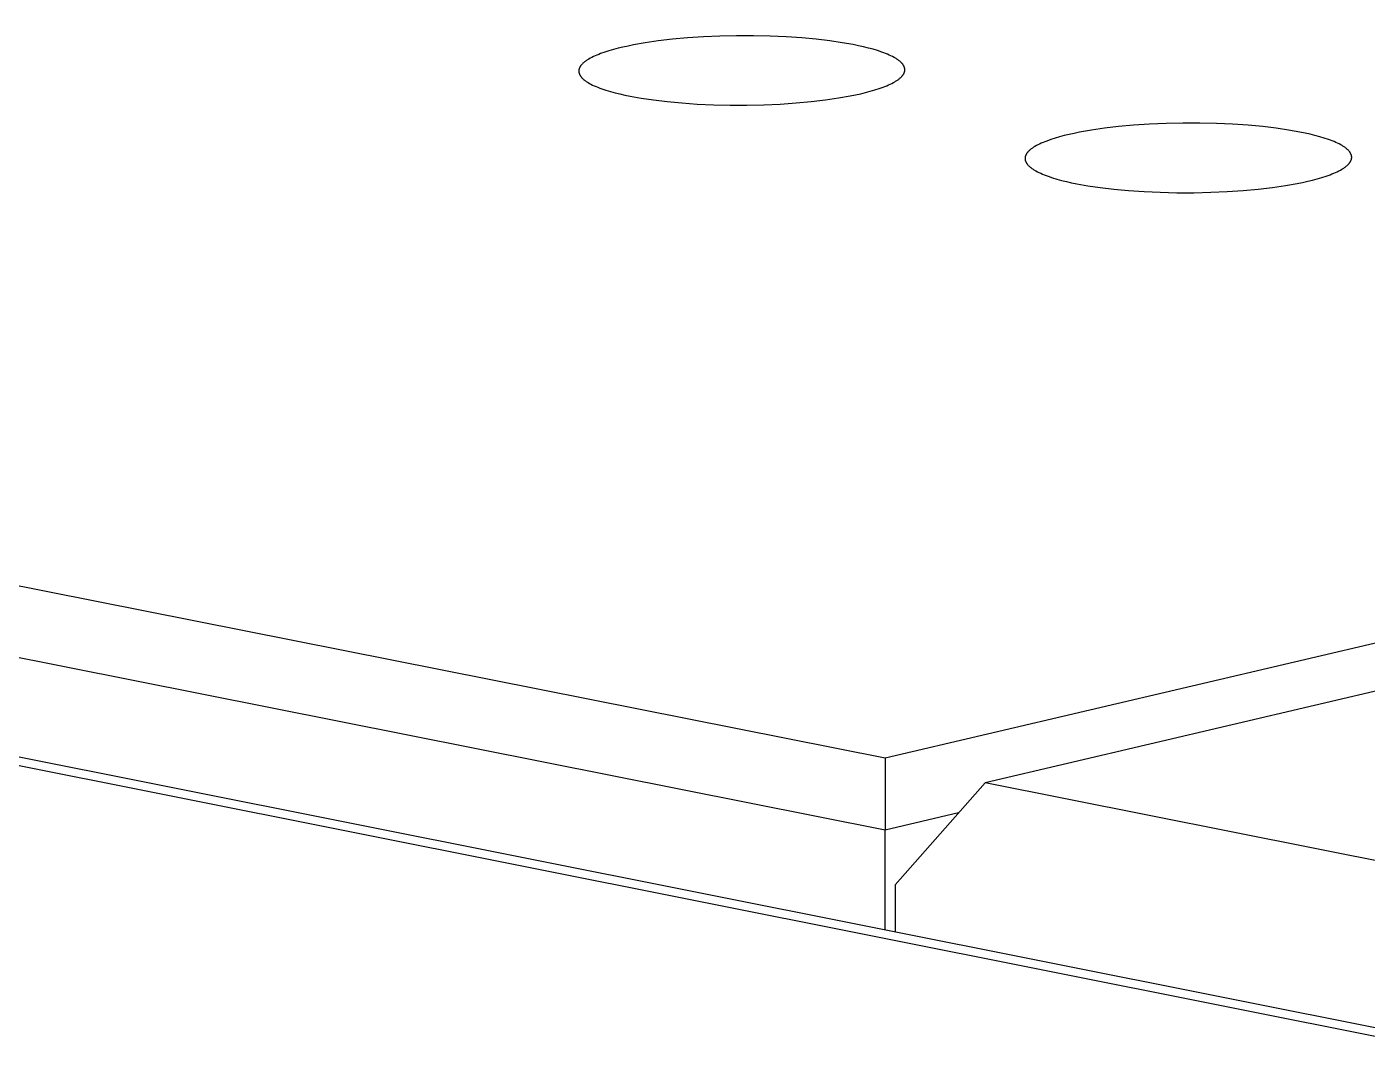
# Model space of a CAD drawing. Header units: millimetres. Extents: x 0 to 4030, y -54 to 2762.
# Drawn here: x 1107.1 to 1129.96, y 935.8 to 953.3 of the extents above; entities that cross this region are included whole.
import ezdxf

# ---------------------------------------------------------------- set-up
doc = ezdxf.new("R2010")
doc.units = ezdxf.units.MM
doc.header["$MEASUREMENT"] = 0
doc.layers.add('Utwórz2D linie widoczne', color=7, linetype='Continuous', true_color=0x000000)

msp = doc.modelspace()

# ---------------------------------------------------------------- linework, layer by layer
at = {"layer": 'Utwórz2D linie widoczne'}
for p, q in [((955.21, 971.007), (1194.672, 923.194)), ((955.963, 970.996), (1195.193, 923.238)), ((1240.434, 968.688), (1121.737, 940.828)), ((1242.08, 968.285), (1123.44, 940.408)), ((1121.737, 940.828), (1027.823, 959.504)), ((1121.737, 939.601), (1027.834, 958.305)), ((1117.869, 953.061), (1117.647, 953.029)), ((1118.11, 953.089), (1117.869, 953.061)), ((1118.367, 953.113), (1118.11, 953.089)), ((1118.638, 953.131), (1118.367, 953.113)), ((1118.919, 953.144), (1118.638, 953.131)), ((1119.205, 953.15), (1118.919, 953.144)), ((1119.492, 953.15), (1119.205, 953.15)), ((1119.776, 953.143), (1119.492, 953.15)), ((1120.051, 953.131), (1119.776, 953.143)), ((1120.315, 953.113), (1120.051, 953.131)), ((1120.563, 953.09), (1120.315, 953.113)), ((1120.794, 953.063), (1120.563, 953.09)), ((1121.004, 953.032), (1120.794, 953.063)), ((1116.854, 952.833), (1116.822, 952.82)), ((1116.886, 952.845), (1116.854, 952.833)), ((1116.955, 952.869), (1116.886, 952.845)), ((1117.028, 952.893), (1116.955, 952.869)), ((1117.105, 952.915), (1117.028, 952.893)), ((1117.185, 952.936), (1117.105, 952.915)), ((1117.267, 952.956), (1117.185, 952.936)), ((1117.354, 952.975), (1117.267, 952.956)), ((1117.447, 952.994), (1117.354, 952.975)), ((1117.647, 953.029), (1117.447, 952.994)), ((1121.194, 952.998), (1121.004, 953.032)), ((1121.282, 952.98), (1121.194, 952.998)), ((1121.368, 952.961), (1121.282, 952.98)), ((1121.451, 952.94), (1121.368, 952.961)), ((1121.531, 952.919), (1121.451, 952.94)), ((1121.607, 952.896), (1121.531, 952.919)), ((1121.678, 952.872), (1121.607, 952.896)), ((1121.712, 952.86), (1121.678, 952.872)), ((1121.745, 952.847), (1121.712, 952.86)), ((1121.776, 952.834), (1121.745, 952.847)), ((1121.807, 952.821), (1121.776, 952.834)), ((1121.835, 952.808), (1121.807, 952.821)), ((1116.522, 952.594), (1116.521, 952.59)), ((1116.524, 952.598), (1116.522, 952.594)), ((1116.525, 952.602), (1116.524, 952.598)), ((1116.527, 952.606), (1116.525, 952.602)), ((1116.529, 952.609), (1116.527, 952.606)), ((1116.531, 952.613), (1116.529, 952.609)), ((1116.533, 952.617), (1116.531, 952.613)), ((1116.535, 952.621), (1116.533, 952.617)), ((1116.537, 952.625), (1116.535, 952.621)), ((1116.539, 952.628), (1116.537, 952.625)), ((1116.542, 952.632), (1116.539, 952.628)), ((1116.545, 952.636), (1116.542, 952.632)), ((1116.547, 952.64), (1116.545, 952.636)), ((1116.55, 952.644), (1116.547, 952.64)), ((1116.553, 952.647), (1116.55, 952.644)), ((1116.556, 952.651), (1116.553, 952.647)), ((1116.559, 952.655), (1116.556, 952.651)), ((1116.563, 952.658), (1116.559, 952.655)), ((1116.569, 952.666), (1116.563, 952.658)), ((1116.577, 952.673), (1116.569, 952.666)), ((1116.584, 952.681), (1116.577, 952.673)), ((1116.593, 952.688), (1116.584, 952.681)), ((1116.601, 952.695), (1116.593, 952.688)), ((1116.61, 952.703), (1116.601, 952.695)), ((1116.62, 952.71), (1116.61, 952.703)), ((1116.629, 952.717), (1116.62, 952.71)), ((1116.64, 952.724), (1116.629, 952.717)), ((1116.65, 952.731), (1116.64, 952.724)), ((1116.661, 952.739), (1116.65, 952.731)), ((1116.673, 952.746), (1116.661, 952.739)), ((1116.684, 952.753), (1116.673, 952.746)), ((1116.709, 952.766), (1116.684, 952.753)), ((1116.735, 952.78), (1116.709, 952.766)), ((1116.763, 952.794), (1116.735, 952.78)), ((1116.792, 952.807), (1116.763, 952.794)), ((1116.822, 952.82), (1116.792, 952.807)), ((1121.863, 952.794), (1121.835, 952.808)), ((1121.888, 952.781), (1121.863, 952.794)), ((1121.913, 952.767), (1121.888, 952.781)), ((1121.924, 952.76), (1121.913, 952.767)), ((1121.935, 952.753), (1121.924, 952.76)), ((1121.946, 952.746), (1121.935, 952.753)), ((1121.956, 952.739), (1121.946, 952.746)), ((1121.966, 952.731), (1121.956, 952.739)), ((1121.976, 952.724), (1121.966, 952.731)), ((1121.985, 952.717), (1121.976, 952.724)), ((1121.993, 952.709), (1121.985, 952.717)), ((1122.002, 952.702), (1121.993, 952.709)), ((1122.009, 952.695), (1122.002, 952.702)), ((1122.017, 952.687), (1122.009, 952.695)), ((1122.024, 952.68), (1122.017, 952.687)), ((1122.027, 952.676), (1122.024, 952.68)), ((1122.03, 952.672), (1122.027, 952.676)), ((1122.033, 952.669), (1122.03, 952.672)), ((1122.036, 952.665), (1122.033, 952.669)), ((1122.039, 952.661), (1122.036, 952.665)), ((1122.041, 952.657), (1122.039, 952.661)), ((1122.044, 952.654), (1122.041, 952.657)), ((1122.047, 952.65), (1122.044, 952.654)), ((1122.049, 952.646), (1122.047, 952.65)), ((1122.051, 952.642), (1122.049, 952.646)), ((1122.053, 952.639), (1122.051, 952.642)), ((1122.055, 952.635), (1122.053, 952.639)), ((1122.057, 952.631), (1122.055, 952.635)), ((1122.059, 952.627), (1122.057, 952.631)), ((1122.061, 952.623), (1122.059, 952.627)), ((1122.062, 952.62), (1122.061, 952.623)), ((1122.064, 952.616), (1122.062, 952.62)), ((1122.065, 952.612), (1122.064, 952.616)), ((1122.066, 952.608), (1122.065, 952.612)), ((1122.067, 952.604), (1122.066, 952.608)), ((1122.068, 952.6), (1122.067, 952.604)), ((1122.069, 952.597), (1122.068, 952.6)), ((1122.07, 952.593), (1122.069, 952.597)), ((1122.071, 952.589), (1122.07, 952.593)), ((1116.514, 952.556), (1116.513, 952.552)), ((1116.513, 952.552), (1116.513, 952.548)), ((1116.513, 952.548), (1116.513, 952.545)), ((1116.513, 952.545), (1116.514, 952.541)), ((1116.515, 952.568), (1116.514, 952.564)), ((1116.514, 952.564), (1116.514, 952.56)), ((1116.514, 952.56), (1116.514, 952.556)), ((1116.514, 952.541), (1116.514, 952.537)), ((1116.514, 952.537), (1116.514, 952.533)), ((1116.514, 952.533), (1116.515, 952.529)), ((1116.516, 952.571), (1116.515, 952.568)), ((1116.515, 952.529), (1116.515, 952.525)), ((1116.515, 952.525), (1116.516, 952.522)), ((1116.517, 952.579), (1116.516, 952.575)), ((1116.516, 952.575), (1116.516, 952.571)), ((1116.516, 952.522), (1116.517, 952.518)), ((1116.518, 952.583), (1116.517, 952.579)), ((1116.517, 952.518), (1116.518, 952.514)), ((1116.519, 952.587), (1116.518, 952.583)), ((1116.518, 952.514), (1116.519, 952.51)), ((1116.521, 952.59), (1116.519, 952.587)), ((1116.519, 952.51), (1116.52, 952.506)), ((1116.52, 952.506), (1116.521, 952.502)), ((1116.521, 952.502), (1116.523, 952.499)), ((1116.523, 952.499), (1116.524, 952.495)), ((1116.524, 952.495), (1116.526, 952.491)), ((1116.526, 952.491), (1116.528, 952.487)), ((1116.528, 952.487), (1116.53, 952.483)), ((1116.53, 952.483), (1116.532, 952.48)), ((1116.532, 952.48), (1116.534, 952.476)), ((1116.534, 952.476), (1116.536, 952.472)), ((1116.536, 952.472), (1116.538, 952.468)), ((1116.538, 952.468), (1116.541, 952.465)), ((1116.541, 952.465), (1116.543, 952.461)), ((1116.543, 952.461), (1116.546, 952.457)), ((1116.546, 952.457), (1116.549, 952.453)), ((1116.549, 952.453), (1116.552, 952.449)), ((1116.552, 952.449), (1116.555, 952.446)), ((1116.555, 952.446), (1116.558, 952.442)), ((1116.558, 952.442), (1116.561, 952.438)), ((1116.561, 952.438), (1116.568, 952.431)), ((1116.568, 952.431), (1116.575, 952.423)), ((1116.575, 952.423), (1116.583, 952.416)), ((1116.583, 952.416), (1116.591, 952.409)), ((1116.591, 952.409), (1116.6, 952.401)), ((1116.6, 952.401), (1116.609, 952.394)), ((1116.609, 952.394), (1116.618, 952.387)), ((1116.618, 952.387), (1116.628, 952.38)), ((1116.628, 952.38), (1116.638, 952.372)), ((1116.638, 952.372), (1116.649, 952.365)), ((1116.649, 952.365), (1116.66, 952.358)), ((1121.878, 952.352), (1121.902, 952.365)), ((1121.902, 952.365), (1121.914, 952.373)), ((1121.914, 952.373), (1121.926, 952.38)), ((1121.926, 952.38), (1121.937, 952.387)), ((1121.937, 952.387), (1121.947, 952.394)), ((1121.947, 952.394), (1121.957, 952.401)), ((1121.957, 952.401), (1121.967, 952.408)), ((1121.967, 952.408), (1121.976, 952.415)), ((1121.976, 952.415), (1121.985, 952.423)), ((1121.985, 952.423), (1121.994, 952.43)), ((1121.994, 952.43), (1122.002, 952.437)), ((1122.002, 952.437), (1122.01, 952.445)), ((1122.01, 952.445), (1122.017, 952.452)), ((1122.017, 952.452), (1122.024, 952.46)), ((1122.024, 952.46), (1122.027, 952.463)), ((1122.027, 952.463), (1122.03, 952.467)), ((1122.03, 952.467), (1122.033, 952.471)), ((1122.033, 952.471), (1122.036, 952.475)), ((1122.036, 952.475), (1122.039, 952.478)), ((1122.039, 952.478), (1122.042, 952.482)), ((1122.042, 952.482), (1122.044, 952.486)), ((1122.044, 952.486), (1122.047, 952.49)), ((1122.047, 952.49), (1122.049, 952.494)), ((1122.049, 952.494), (1122.051, 952.497)), ((1122.051, 952.497), (1122.053, 952.501)), ((1122.053, 952.501), (1122.055, 952.505)), ((1122.055, 952.505), (1122.057, 952.509)), ((1122.057, 952.509), (1122.059, 952.513)), ((1122.059, 952.513), (1122.061, 952.516)), ((1122.061, 952.516), (1122.062, 952.52)), ((1122.062, 952.52), (1122.064, 952.524)), ((1122.064, 952.524), (1122.065, 952.528)), ((1122.065, 952.528), (1122.066, 952.532)), ((1122.066, 952.532), (1122.067, 952.535)), ((1122.067, 952.535), (1122.068, 952.539)), ((1122.068, 952.539), (1122.069, 952.543)), ((1122.069, 952.543), (1122.07, 952.547)), ((1122.07, 952.547), (1122.071, 952.551)), ((1122.071, 952.585), (1122.071, 952.589)), ((1122.072, 952.581), (1122.071, 952.585)), ((1122.071, 952.555), (1122.072, 952.558)), ((1122.071, 952.551), (1122.071, 952.555)), ((1122.072, 952.577), (1122.072, 952.581)), ((1122.072, 952.574), (1122.072, 952.577)), ((1122.072, 952.57), (1122.072, 952.574)), ((1122.072, 952.566), (1122.072, 952.57)), ((1122.072, 952.562), (1122.072, 952.566)), ((1122.072, 952.558), (1122.072, 952.562)), ((1116.66, 952.358), (1116.672, 952.351)), ((1116.672, 952.351), (1116.696, 952.337)), ((1116.696, 952.337), (1116.721, 952.324)), ((1116.721, 952.324), (1116.749, 952.31)), ((1116.749, 952.31), (1116.777, 952.297)), ((1116.777, 952.297), (1116.807, 952.284)), ((1116.807, 952.284), (1116.839, 952.271)), ((1116.839, 952.271), (1116.871, 952.258)), ((1116.871, 952.258), (1116.905, 952.246)), ((1116.905, 952.246), (1116.977, 952.222)), ((1116.977, 952.222), (1117.052, 952.199)), ((1117.052, 952.199), (1117.132, 952.178)), ((1117.132, 952.178), (1117.215, 952.157)), ((1117.215, 952.157), (1117.301, 952.138)), ((1117.301, 952.138), (1117.389, 952.12)), ((1121.141, 952.124), (1121.233, 952.143)), ((1121.233, 952.143), (1121.32, 952.162)), ((1121.32, 952.162), (1121.403, 952.182)), ((1121.403, 952.182), (1121.483, 952.203)), ((1121.483, 952.203), (1121.56, 952.225)), ((1121.56, 952.225), (1121.633, 952.249)), ((1121.633, 952.249), (1121.701, 952.273)), ((1121.701, 952.273), (1121.734, 952.285)), ((1121.734, 952.285), (1121.765, 952.298)), ((1121.765, 952.298), (1121.795, 952.311)), ((1121.795, 952.311), (1121.824, 952.324)), ((1121.824, 952.324), (1121.852, 952.338)), ((1121.852, 952.338), (1121.878, 952.352)), ((1117.389, 952.12), (1117.579, 952.086)), ((1117.579, 952.086), (1117.79, 952.055)), ((1117.79, 952.055), (1118.021, 952.027)), ((1118.021, 952.027), (1118.269, 952.004)), ((1118.269, 952.004), (1118.533, 951.986)), ((1118.533, 951.986), (1118.809, 951.974)), ((1118.809, 951.974), (1119.093, 951.967)), ((1119.093, 951.967), (1119.381, 951.967)), ((1119.381, 951.967), (1119.667, 951.974)), ((1119.667, 951.974), (1119.948, 951.986)), ((1119.948, 951.986), (1120.22, 952.004)), ((1120.22, 952.004), (1120.478, 952.028)), ((1120.478, 952.028), (1120.719, 952.056)), ((1120.719, 952.056), (1120.94, 952.089)), ((1120.94, 952.089), (1121.141, 952.124)), ((1124.874, 951.466), (1124.791, 951.446)), ((1124.96, 951.485), (1124.874, 951.466)), ((1125.053, 951.504), (1124.96, 951.485)), ((1125.254, 951.539), (1125.053, 951.504)), ((1125.475, 951.572), (1125.254, 951.539)), ((1125.716, 951.6), (1125.475, 951.572)), ((1125.974, 951.624), (1125.716, 951.6)), ((1126.245, 951.642), (1125.974, 951.624)), ((1126.526, 951.654), (1126.245, 951.642)), ((1126.813, 951.661), (1126.526, 951.654)), ((1127.101, 951.661), (1126.813, 951.661)), ((1127.385, 951.654), (1127.101, 951.661)), ((1127.661, 951.642), (1127.385, 951.654)), ((1127.926, 951.624), (1127.661, 951.642)), ((1128.175, 951.601), (1127.926, 951.624)), ((1128.406, 951.573), (1128.175, 951.601)), ((1128.617, 951.542), (1128.406, 951.573)), ((1128.808, 951.508), (1128.617, 951.542)), ((1128.896, 951.49), (1128.808, 951.508)), ((1128.983, 951.471), (1128.896, 951.49)), ((1129.066, 951.45), (1128.983, 951.471)), ((1129.146, 951.428), (1129.066, 951.45)), ((1124.237, 951.226), (1124.227, 951.219)), ((1124.247, 951.233), (1124.237, 951.226)), ((1124.258, 951.241), (1124.247, 951.233)), ((1124.268, 951.248), (1124.258, 951.241)), ((1124.28, 951.255), (1124.268, 951.248)), ((1124.292, 951.262), (1124.28, 951.255)), ((1124.316, 951.276), (1124.292, 951.262)), ((1124.342, 951.289), (1124.316, 951.276)), ((1124.37, 951.303), (1124.342, 951.289)), ((1124.399, 951.316), (1124.37, 951.303)), ((1124.429, 951.329), (1124.399, 951.316)), ((1124.46, 951.342), (1124.429, 951.329)), ((1124.493, 951.355), (1124.46, 951.342)), ((1124.561, 951.379), (1124.493, 951.355)), ((1124.634, 951.402), (1124.561, 951.379)), ((1124.711, 951.425), (1124.634, 951.402)), ((1124.791, 951.446), (1124.711, 951.425)), ((1129.222, 951.406), (1129.146, 951.428)), ((1129.294, 951.382), (1129.222, 951.406)), ((1129.328, 951.369), (1129.294, 951.382)), ((1129.361, 951.357), (1129.328, 951.369)), ((1129.393, 951.344), (1129.361, 951.357)), ((1129.423, 951.331), (1129.393, 951.344)), ((1129.452, 951.317), (1129.423, 951.331)), ((1129.48, 951.304), (1129.452, 951.317)), ((1129.506, 951.29), (1129.48, 951.304)), ((1129.53, 951.276), (1129.506, 951.29)), ((1129.542, 951.269), (1129.53, 951.276)), ((1129.553, 951.262), (1129.542, 951.269)), ((1129.564, 951.255), (1129.553, 951.262)), ((1129.574, 951.248), (1129.564, 951.255)), ((1129.584, 951.24), (1129.574, 951.248)), ((1129.594, 951.233), (1129.584, 951.24)), ((1129.603, 951.226), (1129.594, 951.233)), ((1129.612, 951.218), (1129.603, 951.226)), ((1124.123, 951.068), (1124.122, 951.064)), ((1124.122, 951.064), (1124.122, 951.061)), ((1124.122, 951.061), (1124.122, 951.057)), ((1124.122, 951.057), (1124.122, 951.053)), ((1124.122, 951.053), (1124.122, 951.049)), ((1124.122, 951.049), (1124.123, 951.045)), ((1124.124, 951.076), (1124.123, 951.072)), ((1124.123, 951.072), (1124.123, 951.068)), ((1124.123, 951.045), (1124.123, 951.041)), ((1124.123, 951.041), (1124.124, 951.037)), ((1124.125, 951.084), (1124.124, 951.08)), ((1124.124, 951.08), (1124.124, 951.076)), ((1124.124, 951.037), (1124.124, 951.034)), ((1124.124, 951.034), (1124.125, 951.03)), ((1124.126, 951.087), (1124.125, 951.084)), ((1124.125, 951.03), (1124.126, 951.026)), ((1124.127, 951.091), (1124.126, 951.087)), ((1124.126, 951.026), (1124.127, 951.022)), ((1124.128, 951.095), (1124.127, 951.091)), ((1124.127, 951.022), (1124.128, 951.018)), ((1124.129, 951.099), (1124.128, 951.095)), ((1124.128, 951.018), (1124.129, 951.014)), ((1124.13, 951.103), (1124.129, 951.099)), ((1124.129, 951.014), (1124.131, 951.011)), ((1124.132, 951.107), (1124.13, 951.103)), ((1124.131, 951.011), (1124.132, 951.007)), ((1124.133, 951.11), (1124.132, 951.107)), ((1124.132, 951.007), (1124.134, 951.003)), ((1124.135, 951.114), (1124.133, 951.11)), ((1124.134, 951.003), (1124.135, 950.999)), ((1124.137, 951.118), (1124.135, 951.114)), ((1124.135, 950.999), (1124.137, 950.995)), ((1124.139, 951.122), (1124.137, 951.118)), ((1124.137, 950.995), (1124.139, 950.992)), ((1124.141, 951.126), (1124.139, 951.122)), ((1124.143, 951.13), (1124.141, 951.126)), ((1124.145, 951.133), (1124.143, 951.13)), ((1124.148, 951.137), (1124.145, 951.133)), ((1124.15, 951.141), (1124.148, 951.137)), ((1124.153, 951.145), (1124.15, 951.141)), ((1124.155, 951.148), (1124.153, 951.145)), ((1124.158, 951.152), (1124.155, 951.148)), ((1124.161, 951.156), (1124.158, 951.152)), ((1124.164, 951.16), (1124.161, 951.156)), ((1124.167, 951.164), (1124.164, 951.16)), ((1124.17, 951.167), (1124.167, 951.164)), ((1124.177, 951.175), (1124.17, 951.167)), ((1124.184, 951.182), (1124.177, 951.175)), ((1124.192, 951.19), (1124.184, 951.182)), ((1124.2, 951.197), (1124.192, 951.19)), ((1124.209, 951.204), (1124.2, 951.197)), ((1124.218, 951.212), (1124.209, 951.204)), ((1124.227, 951.219), (1124.218, 951.212)), ((1129.62, 951.211), (1129.612, 951.218)), ((1129.628, 951.204), (1129.62, 951.211)), ((1129.635, 951.196), (1129.628, 951.204)), ((1129.642, 951.189), (1129.635, 951.196)), ((1129.645, 951.185), (1129.642, 951.189)), ((1129.649, 951.181), (1129.645, 951.185)), ((1129.652, 951.178), (1129.649, 951.181)), ((1129.655, 951.174), (1129.652, 951.178)), ((1129.658, 951.17), (1129.655, 951.174)), ((1129.66, 951.166), (1129.658, 951.17)), ((1129.663, 951.162), (1129.66, 951.166)), ((1129.662, 950.99), (1129.665, 950.994)), ((1129.665, 951.159), (1129.663, 951.162)), ((1129.668, 951.155), (1129.665, 951.159)), ((1129.665, 950.994), (1129.667, 950.998)), ((1129.667, 950.998), (1129.67, 951.002)), ((1129.67, 951.151), (1129.668, 951.155)), ((1129.672, 951.147), (1129.67, 951.151)), ((1129.67, 951.002), (1129.672, 951.005)), ((1129.674, 951.143), (1129.672, 951.147)), ((1129.672, 951.005), (1129.674, 951.009)), ((1129.676, 951.14), (1129.674, 951.143)), ((1129.674, 951.009), (1129.676, 951.013)), ((1129.678, 951.136), (1129.676, 951.14)), ((1129.676, 951.013), (1129.678, 951.017)), ((1129.68, 951.132), (1129.678, 951.136)), ((1129.678, 951.017), (1129.679, 951.021)), ((1129.679, 951.021), (1129.681, 951.025)), ((1129.682, 951.128), (1129.68, 951.132)), ((1129.681, 951.025), (1129.683, 951.028)), ((1129.683, 951.124), (1129.682, 951.128)), ((1129.684, 951.121), (1129.683, 951.124)), ((1129.683, 951.028), (1129.684, 951.032)), ((1129.686, 951.117), (1129.684, 951.121)), ((1129.684, 951.032), (1129.685, 951.036)), ((1129.685, 951.036), (1129.687, 951.04)), ((1129.687, 951.113), (1129.686, 951.117)), ((1129.688, 951.109), (1129.687, 951.113)), ((1129.687, 951.04), (1129.688, 951.044)), ((1129.689, 951.105), (1129.688, 951.109)), ((1129.688, 951.044), (1129.689, 951.048)), ((1129.69, 951.101), (1129.689, 951.105)), ((1129.689, 951.051), (1129.69, 951.055)), ((1129.689, 951.048), (1129.689, 951.051)), ((1129.69, 951.097), (1129.69, 951.101)), ((1129.691, 951.094), (1129.69, 951.097)), ((1129.69, 951.055), (1129.691, 951.059)), ((1129.691, 951.09), (1129.691, 951.094)), ((1129.692, 951.086), (1129.691, 951.09)), ((1129.691, 951.063), (1129.692, 951.067)), ((1129.691, 951.059), (1129.691, 951.063)), ((1129.692, 951.082), (1129.692, 951.086)), ((1129.692, 951.078), (1129.692, 951.082)), ((1129.692, 951.074), (1129.692, 951.078)), ((1129.692, 951.071), (1129.692, 951.074)), ((1129.692, 951.067), (1129.692, 951.071)), ((1124.139, 950.992), (1124.141, 950.988)), ((1124.141, 950.988), (1124.143, 950.984)), ((1124.143, 950.984), (1124.146, 950.98)), ((1124.146, 950.98), (1124.148, 950.976)), ((1124.148, 950.976), (1124.151, 950.973)), ((1124.151, 950.973), (1124.153, 950.969)), ((1124.153, 950.969), (1124.156, 950.965)), ((1124.156, 950.965), (1124.159, 950.961)), ((1124.159, 950.961), (1124.162, 950.957)), ((1124.162, 950.957), (1124.165, 950.954)), ((1124.165, 950.954), (1124.168, 950.95)), ((1124.168, 950.95), (1124.171, 950.946)), ((1124.171, 950.946), (1124.178, 950.939)), ((1124.178, 950.939), (1124.186, 950.931)), ((1124.186, 950.931), (1124.193, 950.924)), ((1124.193, 950.924), (1124.202, 950.916)), ((1124.202, 950.916), (1124.21, 950.909)), ((1124.21, 950.909), (1124.219, 950.902)), ((1124.219, 950.902), (1124.229, 950.895)), ((1124.229, 950.895), (1124.239, 950.887)), ((1124.239, 950.887), (1124.249, 950.88)), ((1124.249, 950.88), (1124.26, 950.873)), ((1124.26, 950.873), (1124.271, 950.866)), ((1124.271, 950.866), (1124.283, 950.859)), ((1124.283, 950.859), (1124.307, 950.845)), ((1124.307, 950.845), (1124.333, 950.831)), ((1124.333, 950.831), (1124.36, 950.817)), ((1124.36, 950.817), (1124.389, 950.804)), ((1124.389, 950.804), (1124.419, 950.791)), ((1124.419, 950.791), (1124.451, 950.778)), ((1124.451, 950.778), (1124.484, 950.765)), ((1124.484, 950.765), (1124.518, 950.753)), ((1129.255, 950.756), (1129.323, 950.78)), ((1129.323, 950.78), (1129.356, 950.793)), ((1129.356, 950.793), (1129.387, 950.806)), ((1129.387, 950.806), (1129.417, 950.819)), ((1129.417, 950.819), (1129.446, 950.832)), ((1129.446, 950.832), (1129.474, 950.845)), ((1129.474, 950.845), (1129.5, 950.859)), ((1129.5, 950.859), (1129.524, 950.873)), ((1129.524, 950.873), (1129.536, 950.88)), ((1129.536, 950.88), (1129.547, 950.887)), ((1129.547, 950.887), (1129.558, 950.894)), ((1129.558, 950.894), (1129.569, 950.902)), ((1129.569, 950.902), (1129.579, 950.909)), ((1129.579, 950.909), (1129.588, 950.916)), ((1129.588, 950.916), (1129.598, 950.923)), ((1129.598, 950.923), (1129.607, 950.931)), ((1129.607, 950.931), (1129.615, 950.938)), ((1129.615, 950.938), (1129.623, 950.945)), ((1129.623, 950.945), (1129.631, 950.953)), ((1129.631, 950.953), (1129.638, 950.96)), ((1129.638, 950.96), (1129.645, 950.968)), ((1129.645, 950.968), (1129.648, 950.971)), ((1129.648, 950.971), (1129.651, 950.975)), ((1129.651, 950.975), (1129.654, 950.979)), ((1129.654, 950.979), (1129.657, 950.983)), ((1129.657, 950.983), (1129.66, 950.987)), ((1129.66, 950.987), (1129.662, 950.99)), ((1124.518, 950.753), (1124.59, 950.729)), ((1124.59, 950.729), (1124.666, 950.706)), ((1124.666, 950.706), (1124.746, 950.684)), ((1124.746, 950.684), (1124.829, 950.664)), ((1124.829, 950.664), (1124.916, 950.644)), ((1124.916, 950.644), (1125.004, 950.626)), ((1125.004, 950.626), (1125.195, 950.592)), ((1125.195, 950.592), (1125.406, 950.561)), ((1125.406, 950.561), (1125.638, 950.533)), ((1128.1, 950.534), (1128.341, 950.563)), ((1128.341, 950.563), (1128.563, 950.595)), ((1128.563, 950.595), (1128.764, 950.631)), ((1128.764, 950.631), (1128.856, 950.649)), ((1128.856, 950.649), (1128.943, 950.669)), ((1128.943, 950.669), (1129.026, 950.689)), ((1129.026, 950.689), (1129.105, 950.71)), ((1129.105, 950.71), (1129.182, 950.732)), ((1129.182, 950.732), (1129.255, 950.756)), ((1125.638, 950.533), (1125.887, 950.51)), ((1125.887, 950.51), (1126.152, 950.492)), ((1126.152, 950.492), (1126.428, 950.48)), ((1126.428, 950.48), (1126.713, 950.473)), ((1126.713, 950.473), (1127.001, 950.473)), ((1127.001, 950.473), (1127.288, 950.48)), ((1127.288, 950.48), (1127.57, 950.492)), ((1127.57, 950.492), (1127.842, 950.51)), ((1127.842, 950.51), (1128.1, 950.534)), ((1121.737, 940.828), (1121.737, 939.601)), ((1123.44, 940.408), (1121.906, 938.667)), ((1145.843, 935.952), (1123.44, 940.408)), ((1122.988, 939.895), (1121.737, 939.601)), ((1121.738, 937.902), (1121.737, 939.601)), ((1121.906, 938.667), (1121.907, 937.868))]:
    msp.add_line(p, q, dxfattribs=at)

doc.saveas('drawing.dxf')
